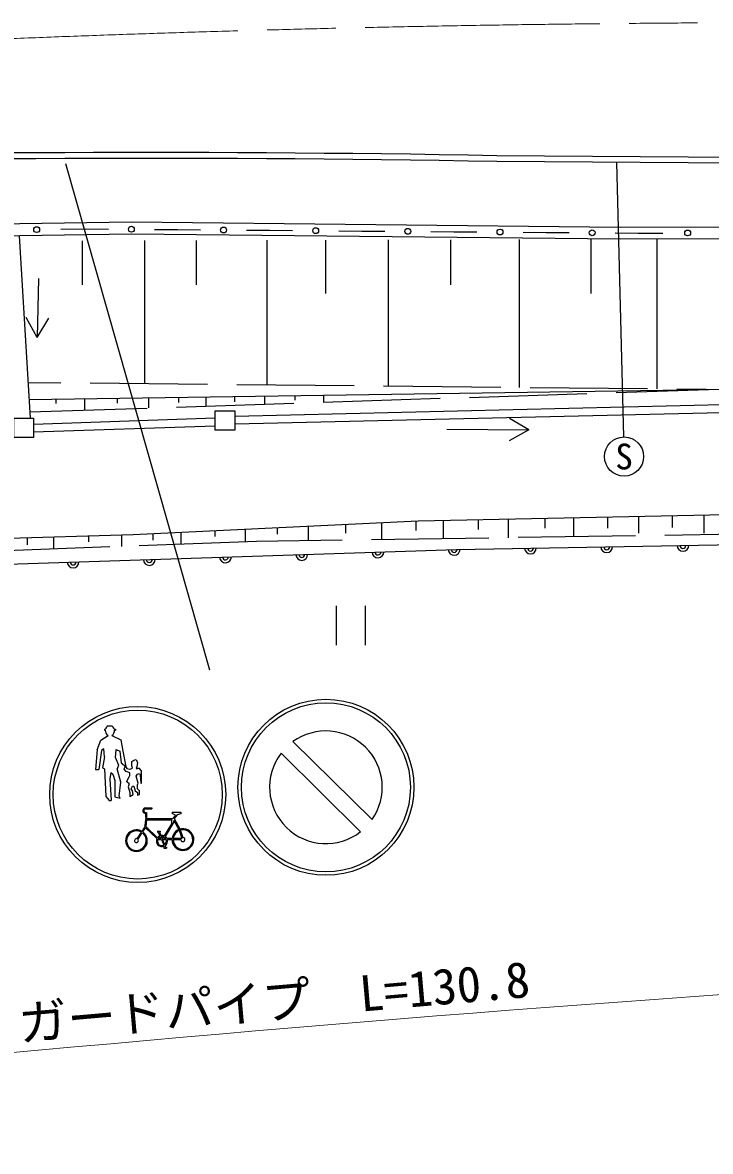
# Model space of a CAD drawing. Units: millimetres, scale not verified. Extents: x 40000 to 680000, y 20000 to 380000.
# Drawn here: x 284978 to 320152, y 245177 to 302887 of the extents above; entities that cross this region are included whole.
import ezdxf
from ezdxf.enums import TextEntityAlignment as Align

# ---------------------------------------------------------------- set-up
doc = ezdxf.new("R2010")
doc.units = ezdxf.units.MM
doc.header["$LTSCALE"] = 1000
doc.linetypes.add('CHAIN', pattern=[18.5, 12, -1.5, 3.5, -1.5])
doc.linetypes.add('DASHED', pattern=[7.5, 6, -1.5])
for name, color, linetype, lineweight in [('M-BGD', 7, 'Continuous', 25), ('M-BGD-EXST', 7, 'Continuous', 25), ('M-BMK', 2, 'CHAIN', 13), ('M-STR-HTXT', 7, 'Continuous', 13), ('M-STR-STRC', 7, 'Continuous', 25)]:
    doc.layers.add(name, color=color, linetype=linetype, lineweight=lineweight)
doc.styles.add('ＭＳ ゴシック', font='')
doc.styles.get('ＭＳ ゴシック').set_extended_font_data('MS Gothic')

msp = doc.modelspace()

# ---------------------------------------------------------------- linework, layer by layer
at = {"layer": 'M-BGD'}
for p, q in [((336592, 295884), (309234, 296083)), ((336582, 295584), (309231, 295783)), ((290549, 292678), (258318, 292190)), ((315544, 292412), (290549, 292678)), ((290550, 292078), (258336, 291591)), ((286943, 292321), (288186, 292339)), ((288186, 292339), (289364, 292330)), ((315542, 291812), (290550, 292078)), ((291721, 292312), (292899, 292303)), ((292899, 292303), (294077, 292294)), ((296433, 292276), (297611, 292267)), ((297611, 292267), (298789, 292258)), ((301146, 292241), (302324, 292232)), ((302324, 292232), (303502, 292223)), ((305858, 292205), (307036, 292196)), ((307036, 292196), (308215, 292187)), ((310571, 292169), (311749, 292160)), ((311749, 292160), (312927, 292151)), ((315284, 292134), (316462, 292125)), ((336638, 292471), (315544, 292412)), ((316462, 292125), (317725, 292129)), ((284809, 291991), (285371, 282671)), ((288020, 291735), (288020, 289488)), ((291214, 291744), (291214, 284418)), ((293861, 291751), (293861, 289488)), ((297466, 291761), (297466, 284356)), ((300477, 291770), (300477, 289032)), ((303672, 291779), (303672, 284294)), ((306866, 291788), (306866, 289488)), ((310380, 291798), (310380, 284227)), ((314030, 291808), (314030, 289032)), ((336590, 291871), (315542, 291812)), ((317407, 291817), (317407, 284158)), ((285313, 283626), (320053, 284131)), ((286685, 283646), (286685, 283405)), ((288140, 283667), (288140, 283076)), ((289808, 283692), (289808, 283426)), ((291425, 283715), (291425, 283185)), ((292951, 283737), (292951, 283466)), ((294346, 283758), (294346, 283281)), ((295811, 283779), (295811, 283507)), ((295829, 282773), (324138, 283438)), ((297357, 283801), (297357, 283381)), ((298894, 283824), (298894, 283588)), ((300369, 283845), (300369, 283480)), ((295829, 283042), (295829, 282042)), ((295829, 282373), (324138, 283037)), ((285534, 282363), (294829, 282677)), ((285534, 282671), (285534, 281671)), ((285534, 281962), (294829, 282277)), ((285534, 281671), (284534, 281671)), ((295829, 282042), (294829, 282042)), ((314885, 277610), (314885, 277038)), ((316467, 277642), (316467, 276787)), ((318201, 277678), (318201, 277069)), ((319813, 277711), (319813, 276776)), ((290632, 276712), (305204, 277412)), ((298001, 277066), (298001, 276730)), ((299583, 277142), (299583, 276394)), ((301499, 277234), (301499, 276791)), ((303325, 277321), (303325, 276451)), ((305089, 277409), (305089, 276913)), ((306488, 277438), (306488, 276500)), ((308283, 277475), (308283, 276974)), ((309804, 277506), (309804, 276550)), ((311691, 277544), (311691, 277034)), ((313151, 277574), (313151, 276601)), ((259011, 275822), (290632, 276712)), ((285217, 276560), (285217, 276188)), ((286562, 276597), (286562, 275975)), ((288357, 276648), (288357, 276335)), ((290030, 276695), (290030, 276102)), ((291643, 276761), (291643, 276426)), ((293072, 276829), (293072, 276213)), ((294806, 276912), (294806, 276608)), ((296358, 276987), (296358, 276333)), ((259543, 274386), (307164, 275956)), ((307164, 275956), (322838, 276229))]:
    msp.add_line(p, q, dxfattribs=at)
at = {"layer": 'M-BGD', "linetype": 'DASHED'}
for p, q in [((324432, 284088), (285262, 284477)), ((285352, 282984), (320053, 284131)), ((323814, 276764), (296936, 276354)), ((296936, 276354), (259340, 274981))]:
    msp.add_line(p, q, dxfattribs=at)
at = {"layer": 'M-BGD'}
for points in [[(294829, 282042), (294829, 283042), (295829, 283042)], [(284534, 281671), (284534, 282671), (285534, 282671)], [(305204, 277412), (325105, 277819), (345228, 277923)]]:
    msp.add_lwpolyline(points, dxfattribs=at)
for centre in [(285700, 292303), (290542, 292321), (295255, 292285), (299968, 292249), (304680, 292214), (309393, 292178), (314105, 292143), (318988, 292132)]:
    msp.add_circle(centre, 150, dxfattribs=at)
for centre, radius, start, end in [((291074, -725035), 1021279, 88.98112, 91.62632), ((291074, -725035), 1020979, 88.98103, 91.62625), ((307049, 275952), 300, 181.88738, 1.34046), ((307049, 275952), 150, 181.88738, 1.68023), ((310948, 276022), 300, 181.0007, 1.0007), ((310948, 276022), 150, 181.0007, 1.0007), ((314848, 276090), 300, 181.0007, 1.0007), ((314848, 276090), 150, 181.0007, 1.0007), ((318747, 276158), 300, 181.0007, 1.0007), ((318747, 276158), 150, 181.0007, 1.0007), ((287559, 275310), 300, 181.88738, 1.88738), ((287559, 275310), 150, 181.88738, 1.88738), ((291457, 275438), 300, 181.88738, 1.88738), ((291457, 275438), 150, 181.88738, 1.88738), ((295355, 275567), 300, 181.88738, 1.88738), ((295355, 275567), 150, 181.88738, 1.88738), ((299253, 275695), 300, 181.88738, 1.88738), ((299253, 275695), 150, 181.88738, 1.88738), ((303151, 275823), 300, 181.88738, 1.88738), ((303151, 275823), 150, 181.88738, 1.88738)]:
    msp.add_arc(centre, radius, start, end, dxfattribs=at)
at = {"layer": 'M-BGD-EXST'}
for p, q in [((315353, 295739), (315710, 281703)), ((285793, 289801), (285725, 286789)), ((285725, 286789), (285170, 287802)), ((285725, 286789), (286325, 287776)), ((310870, 282073), (309873, 282655)), ((306674, 282095), (310870, 282073)), ((310870, 282073), (309867, 281501)), ((301019, 273065), (301019, 271065)), ((302519, 271065), (302519, 273065))]:
    msp.add_line(p, q, dxfattribs=at)
msp.add_circle((315736, 280703), 1000, dxfattribs=at)
at = {"layer": 'M-BMK'}
msp.add_arc((325187, -710993), 1013880, 87.46816, 93.09202, dxfattribs=at)
at = {"layer": 'M-STR-HTXT'}
msp.add_arc((434532, -1357657), 1614870, 92.77937, 96.99957, dxfattribs=at)
at = {"layer": 'M-STR-STRC'}
for p, q in [((287169, 295680), (294530, 269792)), ((289167, 266772), (289167, 266718)), ((289167, 266772), (289221, 266772)), ((289167, 266718), (289210, 266718)), ((289347, 266935), (289538, 266935)), ((289665, 266772), (289730, 266772)), ((289676, 266718), (289730, 266718)), ((289730, 266772), (289730, 266718)), ((288785, 265702), (288979, 266209)), ((288979, 266209), (289347, 266442)), ((289547, 266448), (289998, 266222)), ((289998, 266222), (290106, 265632)), ((298804, 266126), (302851, 262140)), ((288785, 265702), (288714, 264695)), ((289006, 265672), (288870, 264695)), ((289140, 265753), (289006, 265672)), ((289167, 265350), (289140, 265753)), ((289730, 265297), (289757, 265726)), ((289757, 265726), (289945, 265632)), ((289945, 265632), (290025, 265042)), ((290106, 265632), (290267, 264854)), ((298197, 265533), (302267, 261524)), ((289167, 265350), (289060, 264787)), ((289730, 265297), (289891, 264921)), ((289891, 264921), (289811, 264733)), ((290025, 265042), (290267, 264854)), ((290565, 265106), (290672, 265178)), ((290565, 264892), (290565, 265106)), ((290600, 264784), (290565, 264892)), ((290672, 265178), (290779, 265213)), ((290779, 265213), (290851, 265035)), ((290851, 265035), (290815, 264856)), ((288714, 264695), (288870, 264695)), ((289060, 264787), (289167, 264733)), ((289167, 264733), (289239, 263318)), ((289489, 264546), (289435, 264224)), ((289489, 264546), (289596, 264465)), ((289596, 264465), (289703, 264143)), ((289998, 264063), (289811, 264733)), ((290171, 264713), (290207, 264820)), ((290279, 264605), (290171, 264713)), ((290207, 264820), (290243, 264856)), ((290243, 264856), (290314, 264749)), ((290457, 264534), (290279, 264605)), ((290314, 264749), (290457, 264713)), ((290314, 264105), (290422, 264319)), ((290422, 264319), (290457, 264391)), ((290457, 264713), (290565, 264749)), ((290457, 264391), (290457, 264534)), ((290565, 264749), (290600, 264784)), ((290815, 264856), (290779, 264749)), ((290779, 264749), (290851, 264749)), ((290779, 264355), (290851, 264462)), ((290887, 263998), (290779, 264355)), ((290958, 264749), (290851, 264749)), ((290851, 264462), (290958, 264498)), ((291065, 264641), (290958, 264749)), ((290958, 264498), (290994, 264427)), ((290994, 264427), (291030, 263998)), ((291065, 263998), (291065, 264641)), ((289435, 264224), (289516, 263124)), ((289703, 264143), (289703, 263312)), ((289918, 263339), (289998, 264063)), ((290314, 264069), (290314, 264105)), ((290422, 263962), (290314, 264069)), ((290422, 263962), (290386, 263819)), ((290386, 263819), (290457, 263533)), ((290529, 263711), (290600, 263854)), ((290600, 263854), (290672, 263854)), ((290672, 263854), (290743, 263604)), ((290851, 263926), (290887, 263998)), ((290851, 263711), (290851, 263926)), ((291030, 263998), (291065, 263998)), ((289239, 263318), (289408, 263124)), ((289703, 263312), (289972, 263231)), ((289972, 263231), (289918, 263339)), ((290457, 263533), (290457, 263318)), ((290457, 263318), (290636, 263425)), ((290600, 263604), (290529, 263711)), ((290636, 263425), (290600, 263604)), ((290743, 263604), (290851, 263533)), ((290958, 263604), (290851, 263711)), ((290851, 263533), (290851, 263390)), ((290851, 263390), (290958, 263425)), ((290958, 263425), (290958, 263604)), ((289408, 263124), (289516, 263124)), ((291264, 262739), (291588, 262739)), ((291264, 262685), (291588, 262685)), ((291588, 262739), (291588, 262685)), ((291283, 262264), (291212, 261728)), ((291319, 262121), (291274, 261787)), ((291279, 262508), (291337, 262485)), ((291283, 262264), (291283, 262454)), ((291319, 262121), (292607, 262121)), ((291337, 262193), (291337, 262485)), ((291337, 262193), (292661, 262193)), ((292607, 261925), (292607, 262121)), ((292624, 262521), (293074, 262521)), ((292624, 262521), (292624, 262457)), ((292795, 262371), (292624, 262457)), ((292795, 262371), (292661, 262193)), ((292714, 262101), (292982, 261603)), ((292714, 261999), (292714, 262101)), ((292877, 262390), (292727, 262191)), ((292727, 262191), (293030, 261628)), ((293074, 262435), (292877, 262390)), ((293074, 262521), (293074, 262435)), ((290834, 261162), (291057, 261496)), ((290879, 261131), (291102, 261466)), ((291087, 261541), (291212, 261728)), ((291132, 261511), (291269, 261717)), ((291269, 261717), (291844, 261168)), ((291274, 261787), (291871, 261216)), ((291882, 261552), (291882, 261498)), ((291882, 261552), (292011, 261552)), ((291882, 261498), (291918, 261498)), ((291918, 261498), (291995, 261315)), ((291977, 261498), (292011, 261498)), ((291977, 261498), (292047, 261331)), ((292011, 261552), (292011, 261498)), ((292235, 261306), (292607, 261925)), ((292281, 261277), (292714, 261999)), ((292982, 261603), (293125, 261174)), ((293033, 261620), (293167, 261220)), ((291883, 261120), (292076, 261120)), ((291908, 261174), (292054, 261174)), ((292016, 261265), (292054, 261174)), ((292068, 261280), (292112, 261174)), ((292076, 261120), (292196, 260832)), ((292112, 261174), (292156, 261174)), ((292135, 261120), (292329, 261120)), ((292135, 261120), (292243, 260859)), ((292156, 261174), (292208, 261260)), ((292219, 261174), (292253, 261231)), ((292304, 261174), (292219, 261174)), ((292627, 261174), (292365, 261174)), ((292385, 261120), (292624, 261120)), ((292678, 261120), (293078, 261120)), ((293125, 261174), (292681, 261174)), ((292201, 260734), (292201, 260680)), ((292201, 260734), (292237, 260734)), ((292201, 260680), (292330, 260680)), ((292217, 260782), (292237, 260734)), ((292265, 260808), (292295, 260734)), ((292295, 260734), (292330, 260734)), ((292330, 260734), (292330, 260680))]:
    msp.add_line(p, q, dxfattribs=at)
for centre, radius in [((290865, 263422), 4500), ((300491, 263792), 4500), ((300491, 263792), 4320), ((290865, 263422), 4320)]:
    msp.add_circle(centre, radius, dxfattribs=at)
for centre, radius, start, end in [((289497, 266688), 288, 174.09185, 238.62038), ((289497, 266688), 288, 121.27806, 163.12481), ((289389, 266688), 288, 16.87519, 58.72194), ((289389, 266688), 288, 303.31349, 5.90815), ((300491, 263792), 2880, 325.01478, 125.8468), ((300491, 263792), 2880, 142.79212, 308.06946), ((291264, 262596), 143, 90, 277.62812), ((291264, 262596), 89.2, 90, 279.58816), ((290801, 261066), 555, 58.87252, 52.96549), ((290801, 261066), 501, 59.14916, 52.96549), ((293179, 261120), 555, 180, 174.41233), ((293179, 261120), 501, 180, 173.80734), ((290801, 261066), 101, 70.50035, 39.52857), ((292106, 261049), 288, 155.4991, 292.61987), ((292106, 261049), 288, 112.61986, 144.43745), ((292106, 261049), 234, 162.2275, 292.61987), ((292106, 261049), 234, 112.61987, 146.61091), ((292106, 261049), 288, 25.80833, 101.82505), ((292106, 261049), 234, 64.29241, 99.29601), ((292106, 261049), 234, 305.94372, 17.7725), ((292106, 261049), 234, 32.39094, 51.05517), ((292106, 261049), 288, 303.41468, 14.3633), ((293179, 261120), 101, 180, 96.9274)]:
    msp.add_arc(centre, radius, start, end, dxfattribs=at)

# ---------------------------------------------------------------- texts
at = {"layer": 'M-BGD-EXST', "style": 'ＭＳ ゴシック'}
msp.add_text('S', height=1320, dxfattribs=at).set_placement((315736, 280703), align=Align.MIDDLE_CENTER)
at = {"layer": 'M-STR-HTXT', "style": 'ＭＳ ゴシック'}
msp.add_text('ガードパイプ\u3000L=130.8', height=1833, rotation=4.982, dxfattribs=at).set_placement((297963, 251395), align=Align.BOTTOM_CENTER)

doc.saveas('drawing.dxf')
